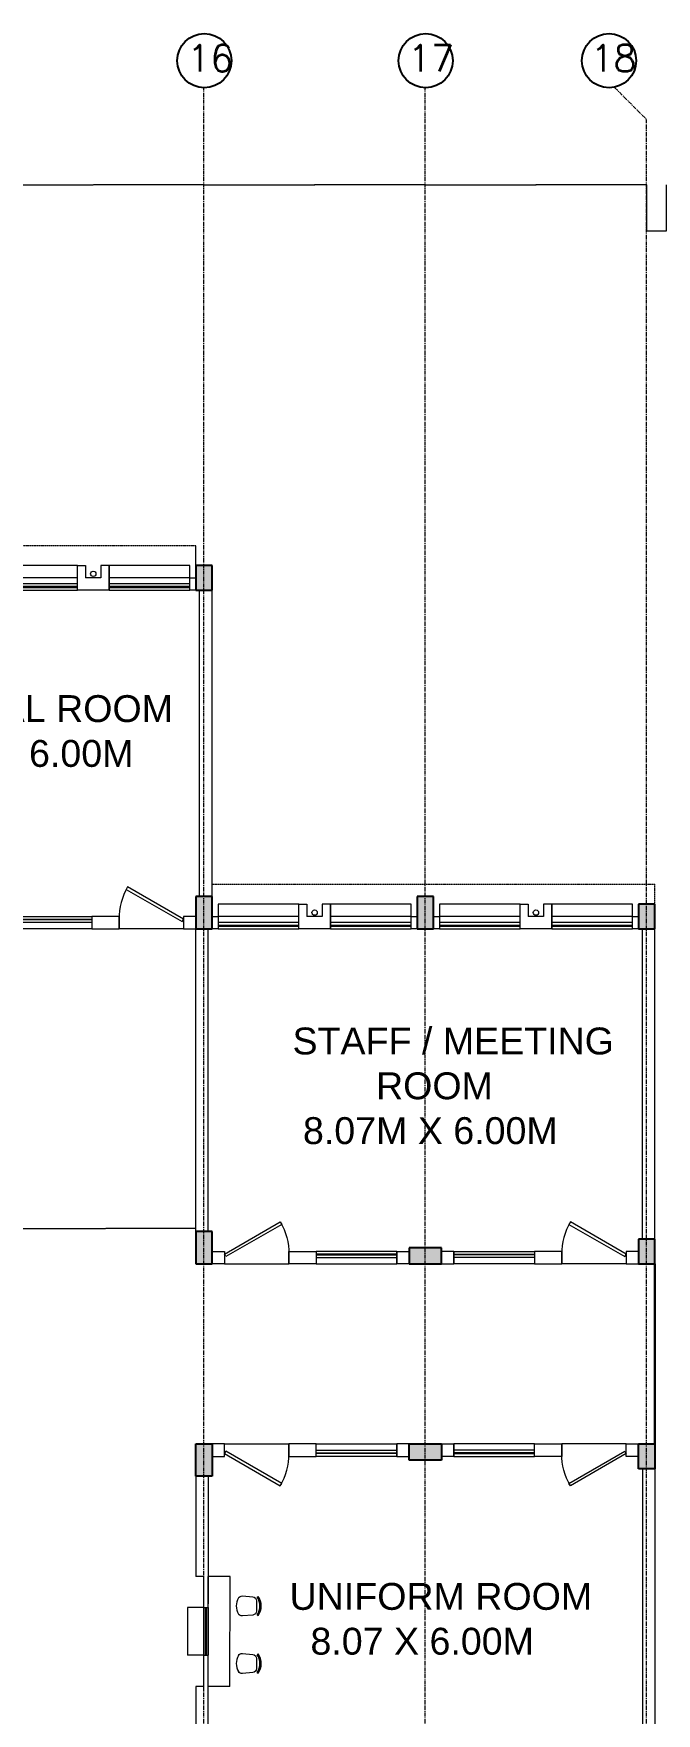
# Model space of a CAD drawing. Header units: inches. Extents: x 719368 to 6315912, y -2624014 to 446967.
# Drawn here: x 5500315 to 5511894, y -1995113 to -1963872 of the extents above; entities that cross this region are included whole.
import ezdxf
from ezdxf.lldxf.tags import DXFTag

# ---------------------------------------------------------------- set-up
doc = ezdxf.new("R2010")
doc.units = ezdxf.units.IN
doc.header["$LTSCALE"] = 20
doc.header["$MEASUREMENT"] = 0
doc.header["$PDMODE"] = 3
for name, pattern in [('CENTER', [2, 1.25, -0.25, 0.25, -0.25]), ('CENTER2', [1.125, 0.75, -0.125, 0.125, -0.125]), ('DASHED2', [0.375, 0.25, -0.125])]:
    doc.linetypes.add(name, pattern=pattern)
doc.layers.get('0').update_dxf_attribs({"color": 51, "lineweight": 30})
doc.layers.get('Defpoints').update_dxf_attribs({"lineweight": 25})
for name, color, linetype, lineweight in [('CLL LEV.', 252, 'Continuous', 18), ('COLUMN', 2, 'Continuous', 25), ('DIM', 7, 'Continuous', 13), ('DOOR', 43, 'Continuous', 13), ('FIXTURE', 15, 'DASHDOT', 9), ('Furniture', 13, 'Continuous', 13), ('GRID', 202, 'CENTER', 5), ('PROJ.', 30, 'DASHED2', 13), ('Text', 7, 'Continuous', 15), ('Ventilator', 6, 'DASHED', 20), ('WALL', 1, 'Continuous', 18), ('window', 71, 'Continuous', 18), ('Window-Wall', 7, 'Continuous', 20)]:
    doc.layers.add(name, color=color, linetype=linetype, lineweight=lineweight)
doc.layers.add('expension joint', color=248, linetype='Continuous')
doc.layers.add('grid text', color=140, linetype='Continuous')
doc.styles.add('L120', font='simplex.shx', dxfattribs={"height": 1})
doc.styles.add('Tabrej', font='romans.shx')
tags = doc.linetypes.add('DASHDOT', pattern=[1, 0.5, -0.25, 0, -0.25]).pattern_tags.tags
tags[10:11] = [DXFTag(74, 4), DXFTag(75, 0), DXFTag(340, '0'), DXFTag(46, 1.0), DXFTag(50, 0.0), DXFTag(44, 0.0), DXFTag(45, 0.0)]
tags[8:9] = [DXFTag(74, 4), DXFTag(75, 0), DXFTag(340, '0'), DXFTag(46, 1.0), DXFTag(50, 0.0), DXFTag(44, 0.0), DXFTag(45, 0.0)]
tags[6:7] = [DXFTag(74, 4), DXFTag(75, 0), DXFTag(340, '0'), DXFTag(46, 1.0), DXFTag(50, 0.0), DXFTag(44, 0.0), DXFTag(45, 0.0)]
tags[4:5] = [DXFTag(74, 4), DXFTag(75, 0), DXFTag(340, '0'), DXFTag(46, 1.0), DXFTag(50, 0.0), DXFTag(44, 0.0), DXFTag(45, 0.0)]
tags = doc.linetypes.add('DASHED', pattern=[0.75, 0.5, -0.25]).pattern_tags.tags
tags[6:7] = [DXFTag(74, 4), DXFTag(75, 0), DXFTag(340, '0'), DXFTag(46, 1.0), DXFTag(50, 0.0), DXFTag(44, 0.0), DXFTag(45, 0.0)]
tags[4:5] = [DXFTag(74, 4), DXFTag(75, 0), DXFTag(340, '0'), DXFTag(46, 1.0), DXFTag(50, 0.0), DXFTag(44, 0.0), DXFTag(45, 0.0)]
doc.dimstyles.new('DIM', dxfattribs={"dimtxt": 0.8, "dimasz": 0.4, "dimexe": 0.18, "dimexo": 0.0625, "dimgap": 0.1, "dimtad": 0, "dimdec": 3, "dimzin": 0, "dimdsep": 46, "dimtxsty": 'Tabrej', "dimcen": 0, "dimclrd": 251, "dimclre": 256, "dimclrt": 7, "dimadec": 0, "dimazin": 0, "dimtfac": 1, "dimtdec": 3, "dimtofl": 0, "dimtmove": 0, "dimatfit": 3, "dimfxl": 1, "dimtolj": 1, "dimtzin": 0, "dimlwd": -1, "dimlwe": -1, "dimarcsym": 0})

# ---------------------------------------------------------------- blocks, each defined once
blk = doc.blocks.new('1.5 M Window')
at = {"layer": 'CLL LEV.'}
for p, q in [((-0.2299999999995634, 0), (-0.4599999999991269, 0)), ((-0.4599999999991269, 0), (-0.4599999999991269, -1.5)), ((-0.4599999999991269, -1.5), (-0.2299999999995634, -1.5))]:
    blk.add_line(p, q, dxfattribs=at)
at = {"layer": 'window'}
for p, q in [((-0.0650000000005093, 0), (-0.0650000000005093, -1.5)), ((-0.0499999999992724, -1.5), (-0.0499999999992724, 0))]:
    blk.add_line(p, q, dxfattribs=at)
at = {"layer": 'Window-Wall'}
for p, q in [((0, 0), (-0.2299999999995634, 0)), ((-0.2299999999995634, 0), (-0.2299999999995634, -1.5)), ((-0.1149999999997817, 0), (-0.1149999999997817, -1.5)), ((0, -1.5), (0, 0)), ((-0.2299999999995634, -1.5), (0, -1.5))]:
    blk.add_line(p, q, dxfattribs=at)
blk = doc.blocks.new('New Shaft')
at = {"layer": 'FIXTURE'}
blk.add_circle((0.3274999999975989, -0.3024592772420078), 0.05, dxfattribs=at)
at = {"layer": 'WALL'}
for p, q in [((0.0349999999925785, 0), (0.6199999999971624, 0)), ((0.0349999999907595, -4.547e-13), (0.0349999999907595, -0.4599999999995817)), ((0.1849999999903957, -0.4600000000000364), (0.1849999999903957, -0.2300000000000182)), ((0.1849999999903957, -0.2299999999991655), (0.4699999999993452, -0.2299999999991087)), ((0.4699999999993452, -0.4599999999999796), (0.4699999999993452, -0.2299999999999613)), ((0.6199999999971624, -8.527e-13), (0.6199999999953434, -0.4600000000008322)), ((0.0349999999907595, -0.4599999999991269), (0.1849999999922147, -0.4599999999991269)), ((0.6199999999989814, -0.4599999999999796), (0.4699999999975262, -0.4599999999999796))]:
    blk.add_line(p, q, dxfattribs=at)
blk = doc.blocks.new('VENTILATOR')
at = {"layer": 'Ventilator', "ltscale": 0.02}
for p, q in [((-0.180000000000291, -1.5), (-0.180000000000291, 0)), ((-0.1649999999990541, 0), (-0.1649999999990541, -1.5))]:
    blk.add_line(p, q, dxfattribs=at)
at = {"layer": 'Window-Wall'}
for p, q in [((-0.2299999999995634, 0), (0, 0)), ((-0.2299999999995634, -1.5), (-0.2299999999995634, 0)), ((-0.1149999999997817, 0), (-0.1149999999997817, -1.5)), ((0, 0), (0, -1.5)), ((-0.2299999999995634, -1.5), (0, -1.5))]:
    blk.add_line(p, q, dxfattribs=at)
blk = doc.blocks.new('*U81')
for p, q in [((0, 0), (0, 5.999999999999999)), ((40, -1.474376176702208e-14), (40, 5.999999999999984))]:
    blk.add_line(p, q)
blk.add_lwpolyline([(0, 8.881784197001252e-16), (34.64101615137753, -20.00000000000001), (35.51601615137753, -18.48445554337724), (0.875, 1.515544456622766)], close=True)
blk.add_arc((0, 0), 40, 330.0000000000001, 359.9999999999999)
blk = doc.blocks.new('New Doors')
at = {"layer": 'DOOR'}
blk.add_line((0, 0.1799072477216317), (1.199381651477543, 0.1799072477216312), dxfattribs=at)
at = {"layer": 'DOOR', "xscale": 0.0299845412869386, "yscale": 0.0299845412869386, "zscale": 0.0299845412869386}
blk.add_blockref('*U81', (0, 0), dxfattribs=at)
blk = doc.blocks.new('*D774')
at = {"layer": 'Defpoints', "color": 0, "transparency": 16777216}
for p in [(5499982.450224159, -1986097.580034886), (5499982.450224159, -1986751.786329384), (5503332.450224159, -1986751.786329384)]:
    blk.add_point(p, dxfattribs=at)
at = {"layer": 'DIM', "transparency": 16777216}
for p, q in [((5499982.450224159, -1986751.723829384), (5499982.450224159, -1986097.400034886)), ((5503332.450224159, -1986751.723829384), (5503332.450224159, -1986097.400034886))]:
    blk.add_line(p, q, dxfattribs=at)
at = {"layer": 'DIM', "color": 251, "transparency": 16777216}
for p, q in [((5499982.85022416, -1986097.580034886), (5501654.61212892, -1986097.580034886)), ((5503332.050224159, -1986097.580034886), (5501660.288319397, -1986097.580034886))]:
    blk.add_line(p, q, dxfattribs=at)
for points in [[(5499982.85022416, -1986097.51336822), (5499982.85022416, -1986097.646701553), (5499982.450224159, -1986097.580034886)], [(5503332.050224159, -1986097.51336822), (5503332.050224159, -1986097.646701553), (5503332.450224159, -1986097.580034886)]]:
    blk.add_solid(points, dxfattribs=at)
at = {"layer": 'DIM', "color": 7, "transparency": 16777216, "insert": (5501657.450224158, -1986097.580034886), "char_height": 0.5, "attachment_point": 5, "style": 'Tabrej'}
blk.add_mtext('\\A1;3350.000\\P [10990\'-10"]', dxfattribs=at)
blk = doc.blocks.new('C2')
at = {"layer": 'COLUMN'}
h = blk.add_hatch(color=7, dxfattribs=at)
h.dxf.hatch_style = 1
h.paths.add_polyline_path([(0.2999999999992724, 0), (0, 0), (0, -0.599999999999909), (0.2999999999992724, -0.599999999999909)])
for p, q in [((0, 0), (0, -0.599999999999909)), ((0.2999999999992724, 0), (0, 0)), ((0.2999999999992724, -0.599999999999909), (0.2999999999992724, 0)), ((0, -0.599999999999909), (0.2999999999992724, -0.599999999999909))]:
    blk.add_line(p, q, dxfattribs=at)
blk = doc.blocks.new('CU')
at = {"layer": 'WALL', "linetype": 'CENTER2'}
h = blk.add_hatch(color=256, dxfattribs=at)
h.dxf.hatch_style = 1
h.paths.add_polyline_path([(0, 0.0350000000000001), (0, -0.2650000000000004), (0.4600000000000364, -0.2650000000000004), (0.4600000000000364, 0.035)])
at = {"layer": 'COLUMN', "linetype": 'CENTER2'}
blk.add_lwpolyline([(0, 0.0350000000000001), (0, -0.2650000000000004), (0.4600000000000364, -0.2650000000000004), (0.4600000000000364, 0.035), (0, 0.0350000000000001)], dxfattribs=at)
blk = doc.blocks.new('chair1')
for p, q in [((527.4870721769571, 223.5729166666651), (555.8742031836962, 242.9956905133836)), ((527.4870721769564, -223.572916666668), (555.8742031836954, -242.9956905133866))]:
    blk.add_line(p, q)
blk.add_lwpolyline([(57.78737914823243, 204.2636756420529, -0.2838044351802746), (154.6206205289036, 253.0051443462078), (416.0407490489385, 230.2729592575098, -0.3890307372447043), (510.2891555102902, 127.4733835630678), (510.2891555102893, -127.4733835630707, -0.3890307372447047), (416.0407490489378, -230.2729592575127), (154.6206205289036, -253.0051443462107, -0.2838044351802786), (57.78737914823093, -204.2636756420537)], format="xyb")
for centre, radius, start, end in [((389.6731711266473, -1.5972e-12), 389.7073621372094, 148.3892090100921, 211.6107909899075), ((200.7266555102896, -1.0829e-12), 395.9257745676757, 325.6196552761551, 34.38034472384486), ((200.7266555102896, -1.0829e-12), 430.3216079010089, 325.6196552761551, 34.38034472384486)]:
    blk.add_arc(centre, radius, start, end)
blk = doc.blocks.new('*D760')
at = {"layer": 'Defpoints', "color": 0, "transparency": 16777216}
for p in [(5499367.45016947, -1966687.13788735), (5503482.45022383, -1966687.13788735), (5503482.45022383, -1966687.13788735)]:
    blk.add_point(p, dxfattribs=at)
at = {"layer": 'DIM', "transparency": 16777216}
for p, q in [((5499367.45016947, -1966687.07538735), (5499367.45016947, -1966686.95788735)), ((5503482.45022383, -1966687.07538735), (5503482.45022383, -1966686.95788735))]:
    blk.add_line(p, q, dxfattribs=at)
at = {"layer": 'DIM', "color": 251, "transparency": 16777216}
for p, q in [((5499367.95016947, -1966687.13788735), (5501423.135910936, -1966687.13788735)), ((5503481.95022383, -1966687.13788735), (5501426.764482364, -1966687.13788735))]:
    blk.add_line(p, q, dxfattribs=at)
for points in [[(5499367.95016947, -1966687.054554016), (5499367.95016947, -1966687.221220683), (5499367.45016947, -1966687.13788735)], [(5503481.95022383, -1966687.054554016), (5503481.95022383, -1966687.221220683), (5503482.45022383, -1966687.13788735)]]:
    blk.add_solid(points, dxfattribs=at)
at = {"layer": 'DIM', "color": 7, "transparency": 16777216, "insert": (5501424.95019665, -1966687.13788735), "char_height": 0.5, "attachment_point": 5, "style": 'Tabrej'}
blk.add_mtext('\\A1;4115.000', dxfattribs=at)
blk = doc.blocks.new('*D761')
at = {"layer": 'Defpoints', "color": 0, "transparency": 16777216}
for p in [(5503482.45022383, -1966687.13788735), (5507597.450168516, -1966687.13788735), (5507597.450168516, -1966687.13788735)]:
    blk.add_point(p, dxfattribs=at)
at = {"layer": 'DIM', "transparency": 16777216}
for p, q in [((5503482.45022383, -1966687.07538735), (5503482.45022383, -1966686.95788735)), ((5507597.450168516, -1966687.07538735), (5507597.450168516, -1966686.95788735))]:
    blk.add_line(p, q, dxfattribs=at)
at = {"layer": 'DIM', "color": 251, "transparency": 16777216}
for p, q in [((5503482.95022383, -1966687.13788735), (5505538.135910459, -1966687.13788735)), ((5507596.950168516, -1966687.13788735), (5505541.764481887, -1966687.13788735))]:
    blk.add_line(p, q, dxfattribs=at)
for points in [[(5503482.95022383, -1966687.054554016), (5503482.95022383, -1966687.221220683), (5503482.45022383, -1966687.13788735)], [(5507596.950168516, -1966687.054554016), (5507596.950168516, -1966687.221220683), (5507597.450168516, -1966687.13788735)]]:
    blk.add_solid(points, dxfattribs=at)
at = {"layer": 'DIM', "color": 7, "transparency": 16777216, "insert": (5505539.950196173, -1966687.13788735), "char_height": 0.5, "attachment_point": 5, "style": 'Tabrej'}
blk.add_mtext('\\A1;4115.000', dxfattribs=at)
blk = doc.blocks.new('*D762')
at = {"layer": 'Defpoints', "color": 0, "transparency": 16777216}
for p in [(5507597.450168516, -1966687.13788735), (5511712.450224783, -1966687.13788735), (5511712.450224783, -1966687.13788735)]:
    blk.add_point(p, dxfattribs=at)
at = {"layer": 'DIM', "transparency": 16777216}
for p, q in [((5507597.450168516, -1966687.07538735), (5507597.450168516, -1966686.95788735)), ((5511712.450224783, -1966687.07538735), (5511712.450224783, -1966686.95788735))]:
    blk.add_line(p, q, dxfattribs=at)
at = {"layer": 'DIM', "color": 251, "transparency": 16777216}
for p, q in [((5507597.950168516, -1966687.13788735), (5509653.135910936, -1966687.13788735)), ((5511711.950224783, -1966687.13788735), (5509656.764482364, -1966687.13788735))]:
    blk.add_line(p, q, dxfattribs=at)
for points in [[(5507597.950168516, -1966687.054554016), (5507597.950168516, -1966687.221220683), (5507597.450168516, -1966687.13788735)], [(5511711.950224783, -1966687.054554016), (5511711.950224783, -1966687.221220683), (5511712.450224783, -1966687.13788735)]]:
    blk.add_solid(points, dxfattribs=at)
at = {"layer": 'DIM', "color": 7, "transparency": 16777216, "insert": (5509654.95019665, -1966687.13788735), "char_height": 0.5, "attachment_point": 5, "style": 'Tabrej'}
blk.add_mtext('\\A1;4115.000', dxfattribs=at)
blk = doc.blocks.new('*D763')
at = {"layer": 'Defpoints', "color": 0, "transparency": 16777216}
for p in [(5511712.450224783, -1966687.13788735), (5512074.950224783, -1966687.13788735), (5512074.950224783, -1967543.484884611)]:
    blk.add_point(p, dxfattribs=at)
at = {"layer": 'DIM', "transparency": 16777216}
for p, q in [((5511712.450224783, -1966687.20038735), (5511712.450224783, -1967543.664884611)), ((5512074.950224783, -1966687.20038735), (5512074.950224783, -1967543.664884611))]:
    blk.add_line(p, q, dxfattribs=at)
at = {"layer": 'DIM', "color": 251, "transparency": 16777216}
for p, q in [((5511712.950224783, -1967543.484884611), (5512074.450224783, -1967543.484884611)), ((5514016.996135137, -1967543.484884611), (5512074.950224783, -1967543.484884611))]:
    blk.add_line(p, q, dxfattribs=at)
for points in [[(5511712.950224783, -1967543.401551277), (5511712.950224783, -1967543.568217944), (5511712.450224783, -1967543.484884611)], [(5512074.450224783, -1967543.401551277), (5512074.450224783, -1967543.568217944), (5512074.950224783, -1967543.484884611)]]:
    blk.add_solid(points, dxfattribs=at)
at = {"layer": 'DIM', "color": 7, "transparency": 16777216, "insert": (5514018.572325613, -1967543.484884611), "char_height": 0.5, "attachment_point": 5, "style": 'Tabrej'}
blk.add_mtext('\\A1;362.500', dxfattribs=at)

msp = doc.modelspace()

# ---------------------------------------------------------------- linework, layer by layer
at = {"layer": 'CLL LEV.'}
for p, q in [((5503478.075063145, -1993143.911837692), (5503178.075063145, -1993143.911837692)), ((5503178.075063145, -1993143.911837692), (5503178.075063145, -1994031.68526818)), ((5503478.075073554, -1994031.68526818), (5503178.075063145, -1994031.68526818))]:
    msp.add_line(p, q, dxfattribs=at)
at = {"layer": 'expension joint'}
for p, q in [((5511862.450224174, -1986751.786329382), (5511862.450224174, -1990101.786329381)), ((5511862.450224174, -1990101.786329381), (5511862.450224174, -1986751.786329382))]:
    msp.add_line(p, q, dxfattribs=at)
at = {"layer": 'Furniture', "ltscale": 10000}
for p, q in [((5503968.206659248, -1992564.417715124), (5503562.450224161, -1992564.417715124)), ((5503964.968257328, -1994611.179390919), (5503968.206659248, -1992564.417715124)), ((5503964.968257328, -1994611.179390919), (5503562.450223927, -1994611.179390921))]:
    msp.add_line(p, q, dxfattribs=at)
at = {"layer": 'GRID', "color": 190, "ltscale": 3}
for p, q in [((5503482.45022383, -2014013.190464845), (5503482.45022383, -1964879.520871988)), ((5507597.450168516, -2014013.190464845), (5507597.450168516, -1964879.520871988)), ((5511121.146885779, -1964879.556054941), (5511712.450224783, -1965470.859393468)), ((5511712.450224783, -2014013.190464845), (5511712.450224783, -1965470.859393468))]:
    msp.add_line(p, q, dxfattribs=at)
at = {"layer": 'grid text', "color": 190}
for centre in [(5503489.258570578, -1964375.960502019), (5507604.258514311, -1964375.960502019), (5511013.880226042, -1964375.960502019)]:
    msp.add_circle(centre, 503.6063937004656, dxfattribs=at)
at = {"layer": 'PROJ.'}
for p, q in [((5487172.450224127, -1973391.786329386), (5503332.450224157, -1973391.786329386)), ((5503632.450224177, -1980291.76365026), (5503632.450224177, -1979691.76365026)), ((5503632.450224177, -1979691.76365026), (5511862.450224176, -1979691.76365026)), ((5511862.450224177, -1980061.83168763), (5511862.450224177, -1979691.76365026))]:
    msp.add_line(p, q, dxfattribs=at)
at = {"layer": 'PROJ.', "ltscale": 0.05}
msp.add_line((5503332.450224157, -1973991.78632939), (5503332.450224157, -1973391.786329386), dxfattribs=at)
at = {"layer": 'WALL'}
for p, q in [((5503402.450224159, -1979921.831687632), (5503402.450224159, -1974221.786329386)), ((5503632.450224156, -1979921.831687632), (5503632.450224156, -1974221.786329386)), ((5503332.450224159, -1986151.786329384), (5503332.450224161, -1980521.740971132)), ((5503562.450224161, -1986151.786329384), (5503562.450224161, -1980521.740971132)), ((5511632.450224177, -1986291.786329382), (5511632.450224177, -1980521.786329385)), ((5511862.450224176, -1986291.786329382), (5511862.450224176, -1980521.786329385)), ((5511632.450224177, -1990561.786329381), (5511632.450224177, -1996331.786329379)), ((5511862.450224176, -1990561.786329381), (5511862.450224176, -1996331.786329379)), ((5503332.450224159, -1990701.786329379), (5503332.450224161, -1992563.634467776)), ((5503562.450224161, -1990701.786329379), (5503562.450224161, -1993072.922293209)), ((5503478.075063197, -1992563.634467776), (5503332.450224161, -1992563.634467776)), ((5503478.075063197, -1993143.911837778), (5503478.075063197, -1992563.634467776)), ((5503562.450223919, -1993143.911837777), (5503562.450223916, -1992563.634467776)), ((5503478.075063197, -1993143.911837778), (5503562.450223919, -1993143.911837777)), ((5503478.075063197, -1994611.179390919), (5503478.075063197, -1994031.68526818)), ((5503478.075063197, -1994031.68526818), (5503562.450223924, -1994031.685268227)), ((5503562.450223937, -1996331.786329379), (5503562.450223924, -1994031.685268227)), ((5503332.450224161, -1994611.179390919), (5503332.450224161, -1996331.786329382)), ((5503478.075063197, -1994611.179390919), (5503332.450224161, -1994611.179390919))]:
    msp.add_line(p, q, dxfattribs=at)
for points in [[(5503332.450224157, -1973991.78632939), (5503332.450224157, -1974221.786329389), (5503217.450224156, -1974221.786329389), (5503217.450224156, -1973991.78632939), (5503332.450224157, -1973991.78632939)], [(5503332.450224152, -1980521.786329383), (5503332.450224152, -1980291.786329383), (5503102.450224153, -1980291.786329383), (5503102.450224153, -1980521.786329383), (5503332.450224152, -1980521.786329383)], [(5503747.450224179, -1980291.76365026), (5503747.450224179, -1980521.76365026), (5503632.450224177, -1980521.76365026), (5503632.450224177, -1980291.76365026), (5503747.450224179, -1980291.76365026)], [(5503747.450224162, -1980291.786329381), (5503747.450224162, -1980521.786329381), (5503632.45022416, -1980521.786329381), (5503632.45022416, -1980291.786329381), (5503747.450224162, -1980291.786329381)], [(5507447.450168543, -1980291.786329383), (5507447.450168543, -1980521.786329383), (5507332.450168542, -1980521.786329383), (5507332.450168542, -1980291.786329383), (5507447.450168543, -1980291.786329383)], [(5507862.450224162, -1980291.786329381), (5507862.450224162, -1980521.786329381), (5507747.45022416, -1980521.786329381), (5507747.45022416, -1980291.786329381), (5507862.450224162, -1980291.786329381)], [(5511562.450224184, -1980291.786329383), (5511562.450224184, -1980521.786329383), (5511447.450224183, -1980521.786329383), (5511447.450224183, -1980291.786329383), (5511562.450224184, -1980291.786329383)], [(5503632.450224175, -1986751.740971135), (5503632.450224175, -1986521.740971136), (5503862.450224174, -1986521.740971136), (5503862.450224174, -1986751.740971135), (5503632.450224175, -1986751.740971135)], [(5507067.450224178, -1986751.740971137), (5507067.450224178, -1986521.740971138), (5507297.450224178, -1986521.740971138), (5507297.450224178, -1986751.740971137), (5507067.450224178, -1986751.740971137)], [(5508127.450224178, -1986751.740971137), (5508127.450224178, -1986521.740971138), (5507897.450224178, -1986521.740971138), (5507897.450224178, -1986751.740971137), (5508127.450224178, -1986751.740971137)], [(5511562.450224175, -1986751.740971135), (5511562.450224175, -1986521.740971136), (5511332.450224176, -1986521.740971136), (5511332.450224176, -1986751.740971135), (5511562.450224175, -1986751.740971135)], [(5503632.450224175, -1990101.831687628), (5503632.450224175, -1990331.831687628), (5503862.450224174, -1990331.831687628), (5503862.450224174, -1990101.831687628), (5503632.450224175, -1990101.831687628)], [(5507067.450224178, -1990101.831687626), (5507067.450224178, -1990331.831687626), (5507297.450224178, -1990331.831687626), (5507297.450224178, -1990101.831687626), (5507067.450224178, -1990101.831687626)], [(5508127.450224178, -1990101.831687626), (5508127.450224178, -1990331.831687626), (5507897.450224178, -1990331.831687626), (5507897.450224178, -1990101.831687626), (5508127.450224178, -1990101.831687626)], [(5511562.450224175, -1990101.831687628), (5511562.450224175, -1990331.831687628), (5511332.450224176, -1990331.831687628), (5511332.450224176, -1990101.831687628), (5511562.450224175, -1990101.831687628)]]:
    msp.add_lwpolyline(points, dxfattribs=at)
for points in [[(5501903.068572676, -1980521.980721878), (5501903.068572676, -1980291.786329385), (5501397.450224155, -1980291.786329385), (5501397.450224155, -1980521.980721878)], [(5505061.831875653, -1986751.93536363), (5505061.831875653, -1986521.740971138), (5505567.450224178, -1986521.740971138), (5505567.450224178, -1986751.93536363)], [(5510133.068572699, -1986751.93536363), (5510133.068572699, -1986521.740971138), (5509627.450224178, -1986521.740971138), (5509627.450224178, -1986751.93536363)], [(5505061.831875653, -1990101.637295134), (5505061.831875653, -1990331.831687626), (5505567.450224178, -1990331.831687626), (5505567.450224178, -1990101.637295134)], [(5510133.068572699, -1990101.637295134), (5510133.068572699, -1990331.831687626), (5509627.450224178, -1990331.831687626), (5509627.450224178, -1990101.637295134)]]:
    msp.add_lwpolyline(points, close=True, dxfattribs=at)
at = {"layer": 'window', "ltscale": 0.05}
for p, q in [((5503510.685260112, -1994031.685268195), (5503510.685260545, -1993143.911837711)), ((5503533.708407883, -1994031.685268206), (5503533.708408303, -1993143.911837721))]:
    msp.add_line(p, q, dxfattribs=at)
at = {"layer": 'Window-Wall'}
for p, q in [((5503478.075073554, -1994031.68526818), (5503478.075074214, -1993143.911837692)), ((5503562.450223919, -1993143.911837777), (5503562.450223924, -1994031.685268227))]:
    msp.add_line(p, q, dxfattribs=at)

# ---------------------------------------------------------------- block references
at = {"layer": 'COLUMN', "linetype": 'CENTER2', "yscale": 1000, "zscale": 1000, "rotation": 270}
for p, xscale in [((5503597.450224157, -1973761.786329389), 1000), ((5511827.450224177, -1980061.83168763), 1000), ((5511827.450224175, -1986291.786329382), 1000), ((5511827.450224175, -1990561.786329381), -1000)]:
    msp.add_blockref('CU', p, dxfattribs=dict(at, xscale=xscale))
at = {"layer": 'COLUMN', "color": 5, "xscale": 1000, "yscale": 1000, "zscale": 1000}
for p in [(5503332.450224161, -1979921.786329381), (5507447.450168545, -1979921.786329381), (5503332.450224159, -1986151.786329384)]:
    msp.add_blockref('C2', p, dxfattribs=at)
at = {"layer": 'COLUMN', "color": 5, "yscale": 1000, "zscale": 1000}
for p, xscale, rotation in [((5507897.450224178, -1986451.740971138), 1000, 270), ((5503332.450224159, -1990701.786329379), -1000, 180), ((5507897.450224178, -1990401.831687626), -1000, 270)]:
    msp.add_blockref('C2', p, dxfattribs=dict(at, xscale=xscale, rotation=rotation))
at = {"layer": 'Furniture', "ltscale": 10000, "xscale": 0.733697047457099, "yscale": 0.733697047457099, "zscale": 0.733697047457099}
for p in [(5504084.05606998, -1993114.762726752, 1.8910070919351), (5504084.05606998, -1994185.393533885, 1.8910070919351)]:
    msp.add_blockref('chair1', p, dxfattribs=at)
at = {"layer": 'WALL', "yscale": 1000, "zscale": 1000}
for name, p, xscale, rotation in [('1.5 M Window', (5501132.450224135, -1974221.786329389), 1000, 270), ('New Shaft', (5501752.450224147, -1974221.786329389), 1000, 180), ('1.5 M Window', (5503217.450224156, -1974221.786329389), 1000, 270), ('New Doors', (5503102.450224153, -1980342.073474155), 1000, 180), ('VENTILATOR', (5501397.450224155, -1980521.786329385), 1000, 270), ('1.5 M Window', (5505247.450224162, -1980521.786329383), 1000, 270), ('New Shaft', (5505867.450224174, -1980521.786329383), 1000, 180), ('1.5 M Window', (5507332.450224183, -1980521.786329383), 1000, 270), ('1.5 M Window', (5509362.450224162, -1980521.786329383), 1000, 270), ('New Shaft', (5509982.450224173, -1980521.786329383), 1000, 180), ('1.5 M Window', (5511447.450224183, -1980521.786329383), 1000, 270), ('New Doors', (5503862.450224174, -1986572.028115907), -1000, 180), ('New Doors', (5511332.450224176, -1986572.028115907), 1000, 180), ('VENTILATOR', (5505567.450224178, -1986751.740971137), -1000, 90), ('VENTILATOR', (5509627.450224178, -1986751.740971137), 1000, 270), ('VENTILATOR', (5505567.450224178, -1990101.831687626), 1000, 90), ('VENTILATOR', (5509627.450224178, -1990101.831687626), -1000, 270)]:
    msp.add_blockref(name, p, dxfattribs=dict(at, xscale=xscale, rotation=rotation))
for p, xscale in [((5503862.450224174, -1990281.544542856), 1000), ((5511332.450224176, -1990281.544542856), -1000)]:
    msp.add_blockref('New Doors', p, dxfattribs=dict(at, xscale=xscale))

# ---------------------------------------------------------------- texts
at = {"layer": 'grid text', "color": 190, "char_height": 500, "attachment_point": 1, "style": 'Tabrej'}
for s, insert in [('16', (5503170.911041167, -1964079.679111829)), ('17', (5507273.92867079, -1964079.679111829)), ('18', (5510668.297932532, -1964079.679111829))]:
    msp.add_mtext_dynamic_manual_height_columns(s, width=0.5, gutter_width=23.99999999999999, heights=[0], dxfattribs=dict(at, insert=insert))
at = {"layer": 'Text', "lineweight": 30, "char_height": 500, "attachment_point": 1, "style": 'L120'}
for s, insert, width in [('{\\fArial|b0|i0|c0|p34;MEDICAL ROOM\\P 8.035 X 6.00M}', (5497434.785419504, -1976175.850008969), 5381.015997689246), ('{\\fArial|b0|i0|c0|p34;STAFF / MEETING \\P        ROOM\\P 8.07M X 6.00M}', (5505128.812627832, -1982357.320390485), 9930.815529674874), ('{\\fArial|b0|i0|c0|p34;UNIFORM ROOM\\P  8.07 X 6.00M}', (5505074.42867203, -1992686.409504549), 9930.815529674874)]:
    msp.add_mtext(s, dxfattribs=dict(at, insert=insert, width=width))

# ---------------------------------------------------------------- dimensions: what is measured, and where the dimension line sits
at = {"layer": 'DIM'}
for base, p1, p2, picture, middle in [((5503482.45022383, -1966687.13788735), (5499367.45016947, -1966687.13788735), (5503482.45022383, -1966687.13788735), '*D760', (5501424.95019665, -1966687.13788735)), ((5507597.450168516, -1966687.13788735), (5503482.45022383, -1966687.13788735), (5507597.450168516, -1966687.13788735), '*D761', (5505539.950196173, -1966687.13788735)), ((5511712.450224783, -1966687.13788735), (5507597.450168516, -1966687.13788735), (5511712.450224783, -1966687.13788735), '*D762', (5509654.95019665, -1966687.13788735))]:
    dim = msp.add_linear_dim(base=base, p1=p1, p2=p2, dimstyle='DIM', override={"dimtxt": 0.5, "dimasz": 0.5, "dimtmove": 1, "dimarcsym": 1}, dxfattribs=at)
    dim.commit()
    dim.dimension.update_dxf_attribs({"geometry": picture, "text_midpoint": middle})
dim = msp.add_linear_dim(base=(5512074.950224783, -1967543.484884611), p1=(5511712.450224783, -1966687.13788735), p2=(5512074.950224783, -1966687.13788735), dimstyle='DIM', override={"dimtxt": 0.5, "dimasz": 0.5, "dimtmove": 1, "dimarcsym": 1}, dxfattribs=at)
dim.commit()
dim.dimension.update_dxf_attribs({"geometry": '*D763', "text_midpoint": (5514018.572325613, -1967543.484884611), "dimtype": 160})
dim = msp.add_linear_dim(base=(5499982.450224159, -1986097.580034886), p1=(5503332.450224159, -1986751.786329384), p2=(5499982.450224159, -1986751.786329384), text='<>\\P[]', dimstyle='DIM', override={"dimtxt": 0.5, "dimarcsym": 1}, dxfattribs=at)
dim.commit()
dim.dimension.update_dxf_attribs({"geometry": '*D774', "text_midpoint": (5501657.450224158, -1986097.580034886), "dimtype": 160})

doc.saveas('drawing.dxf')
